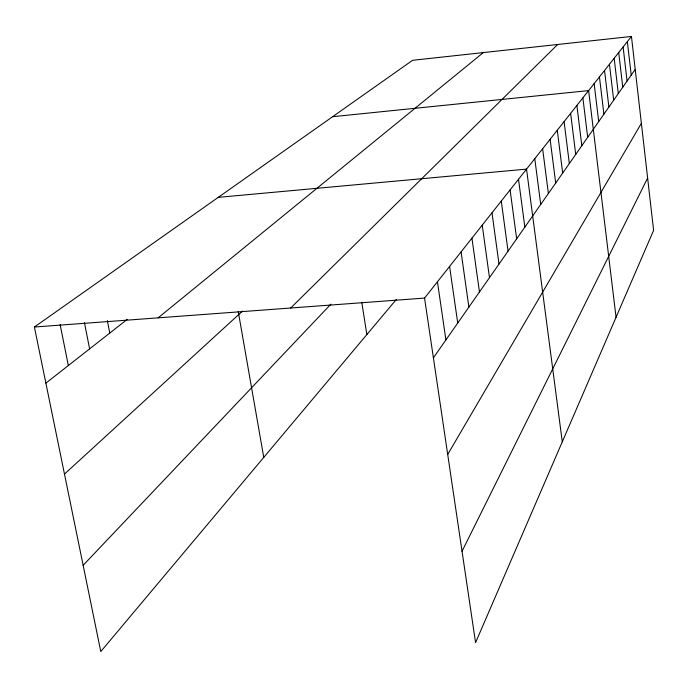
<?xml version="1.0" encoding="UTF-8"?>
<svg xmlns="http://www.w3.org/2000/svg" width="688" height="688" viewBox="0 0 688 688"><rect width="100%" height="100%" fill="white"/><g stroke="black" fill="none" stroke-linecap="round" stroke-linejoin="round"><path stroke-width="1.03" d="M462.035 551.26L647.623 178.037M447.707 454.458L641.371 123.324M433.397 357.812L635.213 69.411M631.446 36.447L653.6 230.342L475.563 642.635L424.556 298.085L631.446 36.447L412.602 60.295L34.4 327.024L100.783 651.553L396.34 299.443M83.145 565.312L330.911 304.139M290.706 308.009L557.701 44.479M64.483 474.084L242.537 311.062M158.154 317.839L483.311 52.589M45.881 383.147L127.254 319.378M332.622 116.702L588.627 90.601L616.061 317.28M218.259 197.353L526.535 169.119L562.277 441.825M34.4 327.024L424.556 298.085M60.105 324.504L68.344 365.534M84.452 322.706L89.612 348.868M107.354 320.574L109.779 333.069M238.22 311.432L263.762 457.4M361.768 302.247L366.85 334.583M437.439 281.788L445.919 339.915M449.591 266.428L457.735 323.033M461.072 251.903L468.898 307.072M471.934 238.168L479.467 291.97M482.228 225.157L489.486 277.651M491.997 212.798L499.006 264.054M501.277 201.068L508.045 251.137M510.1 189.897L516.654 238.839M518.511 179.267L524.849 227.126M534.782 158.696L540.716 204.448M542.634 148.763L548.379 193.5M557.263 130.256L562.664 173.084M550.116 139.294L555.689 183.06M564.091 121.621L569.337 163.555M576.879 105.453L581.824 145.701M570.627 113.365L575.718 154.439M582.874 97.877L587.69 137.333M599.446 76.918L603.892 114.174M594.14 83.626L598.706 121.587M609.456 64.259L613.679 100.181M604.546 70.468L608.88 107.044M618.727 52.529L622.76 87.204M614.178 58.282L618.306 93.577M627.361 41.615L631.206 75.138M623.122 46.973L627.06 81.064"/></g></svg>
